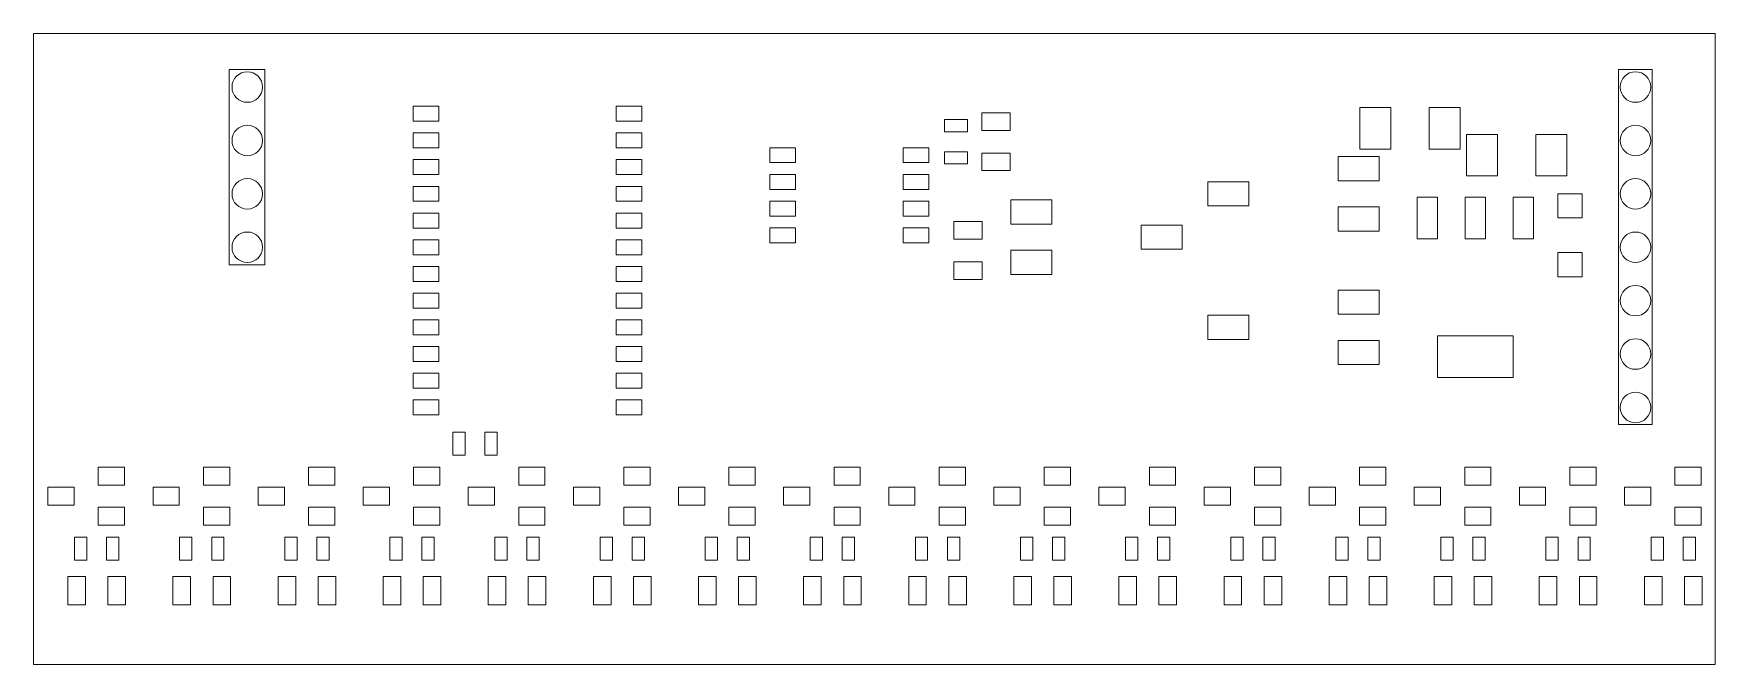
# Model space of a CAD drawing. Header units: millimetres. Extents: x 0 to 80, y -30 to 0.
import ezdxf

# ---------------------------------------------------------------- set-up
doc = ezdxf.new("R2010")
doc.units = ezdxf.units.MM
doc.layers.add('cut', color=1, linetype='Continuous', lineweight=0)
doc.layers.add('PCB', color=5, linetype='Continuous', lineweight=0)

msp = doc.modelspace()

# ---------------------------------------------------------------- linework, layer by layer
at = {"layer": 'cut'}
for points in [[(9.3, -1.7), (11, -1.7), (11, -11), (9.3, -11)], [(75.4, -1.7), (77, -1.7), (77, -18.6), (75.4, -18.6)]]:
    msp.add_lwpolyline(points, close=True, dxfattribs=at)
at = {"layer": 'PCB'}
for p, q in [((-0.003, -30.003), (-0.003, 0)), ((0, 0), (80.001, 0)), ((79.999, -30.003), (79.999, 0)), ((10.886, -2.541), (10.886, -2.541)), ((76.928, -2.541), (76.928, -2.541)), ((18.06, -4.166), (18.06, -3.454)), ((18.06, -3.454), (19.279, -3.454)), ((19.279, -3.454), (19.279, -4.166)), ((27.712, -4.166), (27.712, -3.454)), ((27.712, -3.454), (28.931, -3.454)), ((28.931, -3.454), (28.931, -4.166)), ((45.111, -3.775), (46.458, -3.775)), ((45.111, -4.613), (45.111, -3.775)), ((46.458, -3.775), (46.458, -4.613)), ((63.082, -5.502), (63.082, -3.521)), ((63.082, -3.521), (64.555, -3.521)), ((64.555, -3.521), (64.555, -5.502)), ((66.384, -5.502), (66.384, -3.521)), ((66.384, -3.521), (67.857, -3.521)), ((67.857, -3.521), (67.857, -5.502)), ((19.279, -4.166), (18.06, -4.166)), ((18.06, -5.436), (18.06, -4.724)), ((18.06, -4.724), (19.279, -4.724)), ((19.279, -4.724), (19.279, -5.436)), ((28.931, -4.166), (27.712, -4.166)), ((27.712, -5.436), (27.712, -4.724)), ((27.712, -4.724), (28.931, -4.724)), ((28.931, -4.724), (28.931, -5.436)), ((43.333, -4.092), (44.425, -4.092)), ((43.333, -4.676), (43.333, -4.092)), ((44.425, -4.676), (43.333, -4.676)), ((44.425, -4.092), (44.425, -4.676)), ((46.458, -4.613), (45.111, -4.613)), ((68.162, -6.772), (68.162, -4.791)), ((68.162, -4.791), (69.635, -4.791)), ((69.635, -4.791), (69.635, -6.772)), ((71.464, -6.772), (71.464, -4.791)), ((71.464, -4.791), (72.938, -4.791)), ((72.938, -4.791), (72.938, -6.772)), ((10.886, -5.082), (10.886, -5.082)), ((19.279, -5.436), (18.06, -5.436)), ((28.931, -5.436), (27.712, -5.436)), ((35.015, -5.426), (36.234, -5.426)), ((35.015, -6.137), (35.015, -5.426)), ((36.234, -5.426), (36.234, -6.137)), ((41.365, -5.426), (42.584, -5.426)), ((41.365, -6.137), (41.365, -5.426)), ((42.584, -5.426), (42.584, -6.137)), ((64.555, -5.502), (63.082, -5.502)), ((67.857, -5.502), (66.384, -5.502)), ((76.928, -5.082), (76.928, -5.082)), ((18.06, -6.706), (18.06, -5.995)), ((18.06, -5.995), (19.279, -5.995)), ((19.279, -5.995), (19.279, -6.706)), ((27.712, -6.706), (27.712, -5.995)), ((27.712, -5.995), (28.931, -5.995)), ((28.931, -5.995), (28.931, -6.706)), ((36.234, -6.137), (35.015, -6.137)), ((42.584, -6.137), (41.365, -6.137)), ((43.333, -5.616), (44.425, -5.616)), ((43.333, -6.2), (43.333, -5.616)), ((44.425, -6.2), (43.333, -6.2)), ((44.425, -5.616), (44.425, -6.2)), ((45.111, -5.68), (46.458, -5.68)), ((45.111, -6.518), (45.111, -5.68)), ((46.458, -5.68), (46.458, -6.518)), ((62.056, -6.995), (62.056, -5.847)), ((62.056, -5.847), (64.004, -5.847)), ((64.004, -5.847), (64.004, -6.995)), ((19.279, -6.706), (18.06, -6.706)), ((28.931, -6.706), (27.712, -6.706)), ((35.015, -6.696), (36.234, -6.696)), ((35.015, -7.407), (35.015, -6.696)), ((36.234, -6.696), (36.234, -7.407)), ((41.365, -6.696), (42.584, -6.696)), ((41.365, -7.407), (41.365, -6.696)), ((42.584, -6.696), (42.584, -7.407)), ((46.458, -6.518), (45.111, -6.518)), ((55.856, -8.194), (55.856, -7.046)), ((55.856, -7.046), (57.804, -7.046)), ((57.804, -7.046), (57.804, -8.194)), ((64.004, -6.995), (62.056, -6.995)), ((69.635, -6.772), (68.162, -6.772)), ((72.938, -6.772), (71.464, -6.772)), ((10.886, -7.622), (10.886, -7.622)), ((18.06, -7.976), (18.06, -7.265)), ((18.06, -7.265), (19.279, -7.265)), ((19.279, -7.976), (18.06, -7.976)), ((19.279, -7.265), (19.279, -7.976)), ((27.712, -7.976), (27.712, -7.265)), ((27.712, -7.265), (28.931, -7.265)), ((28.931, -7.976), (27.712, -7.976)), ((28.931, -7.265), (28.931, -7.976)), ((36.234, -7.407), (35.015, -7.407)), ((35.015, -7.966), (36.234, -7.966)), ((35.015, -8.677), (35.015, -7.966)), ((36.234, -7.966), (36.234, -8.677)), ((42.584, -7.407), (41.365, -7.407)), ((41.365, -7.966), (42.584, -7.966)), ((41.365, -8.677), (41.365, -7.966)), ((42.584, -7.966), (42.584, -8.677)), ((46.483, -7.907), (48.434, -7.907)), ((46.483, -9.058), (46.483, -7.907)), ((48.434, -7.907), (48.434, -9.058)), ((65.813, -9.754), (65.813, -7.773)), ((65.813, -7.773), (66.778, -7.773)), ((66.778, -7.773), (66.778, -9.754)), ((68.099, -9.754), (68.099, -7.773)), ((68.099, -7.773), (69.064, -7.773)), ((69.064, -7.773), (69.064, -9.754)), ((70.385, -9.754), (70.385, -7.773)), ((70.385, -7.773), (71.35, -7.773)), ((71.35, -7.773), (71.35, -9.754)), ((72.513, -8.766), (72.513, -7.618)), ((72.513, -7.618), (73.664, -7.618)), ((73.664, -7.618), (73.664, -8.766)), ((76.928, -7.622), (76.928, -7.622)), ((18.06, -9.246), (18.06, -8.535)), ((18.06, -8.535), (19.279, -8.535)), ((19.279, -8.535), (19.279, -9.246)), ((27.712, -9.246), (27.712, -8.535)), ((27.712, -8.535), (28.931, -8.535)), ((28.931, -8.535), (28.931, -9.246)), ((36.234, -8.677), (35.015, -8.677)), ((42.584, -8.677), (41.365, -8.677)), ((57.804, -8.194), (55.856, -8.194)), ((62.056, -9.393), (62.056, -8.245)), ((62.056, -8.245), (64.004, -8.245)), ((64.004, -8.245), (64.004, -9.393)), ((73.664, -8.766), (72.513, -8.766)), ((19.279, -9.246), (18.06, -9.246)), ((28.931, -9.246), (27.712, -9.246)), ((35.015, -9.236), (36.234, -9.236)), ((35.015, -9.947), (35.015, -9.236)), ((36.234, -9.236), (36.234, -9.947)), ((41.365, -9.236), (42.584, -9.236)), ((41.365, -9.947), (41.365, -9.236)), ((42.584, -9.236), (42.584, -9.947)), ((43.775, -9.784), (43.775, -8.944)), ((43.775, -8.944), (45.121, -8.944)), ((45.121, -8.944), (45.121, -9.784)), ((48.434, -9.058), (46.483, -9.058)), ((52.683, -9.106), (54.634, -9.106)), ((52.683, -10.257), (52.683, -9.106)), ((54.634, -9.106), (54.634, -10.257)), ((64.004, -9.393), (62.056, -9.393)), ((10.886, -10.162), (10.886, -10.162)), ((18.06, -10.516), (18.06, -9.805)), ((18.06, -9.805), (19.279, -9.805)), ((19.279, -9.805), (19.279, -10.516)), ((27.712, -10.516), (27.712, -9.805)), ((27.712, -9.805), (28.931, -9.805)), ((28.931, -9.805), (28.931, -10.516)), ((36.234, -9.947), (35.015, -9.947)), ((42.584, -9.947), (41.365, -9.947)), ((45.121, -9.784), (43.775, -9.784)), ((46.483, -10.305), (48.434, -10.305)), ((46.483, -11.456), (46.483, -10.305)), ((48.434, -10.305), (48.434, -11.456)), ((54.634, -10.257), (52.683, -10.257)), ((66.778, -9.754), (65.813, -9.754)), ((69.064, -9.754), (68.099, -9.754)), ((71.35, -9.754), (70.385, -9.754)), ((76.928, -10.162), (76.928, -10.162)), ((19.279, -10.516), (18.06, -10.516)), ((18.06, -11.786), (18.06, -11.075)), ((18.06, -11.075), (19.279, -11.075)), ((19.279, -11.075), (19.279, -11.786)), ((28.931, -10.516), (27.712, -10.516)), ((27.712, -11.786), (27.712, -11.075)), ((27.712, -11.075), (28.931, -11.075)), ((28.931, -11.075), (28.931, -11.786)), ((43.775, -11.689), (43.775, -10.849)), ((43.775, -10.849), (45.121, -10.849)), ((45.121, -10.849), (45.121, -11.689)), ((72.513, -11.567), (72.513, -10.417)), ((72.513, -10.417), (73.664, -10.417)), ((73.664, -10.417), (73.664, -11.567)), ((19.279, -11.786), (18.06, -11.786)), ((28.931, -11.786), (27.712, -11.786)), ((45.121, -11.689), (43.775, -11.689)), ((48.434, -11.456), (46.483, -11.456)), ((73.664, -11.567), (72.513, -11.567)), ((18.06, -13.056), (18.06, -12.345)), ((18.06, -12.345), (19.279, -12.345)), ((19.279, -12.345), (19.279, -13.056)), ((27.712, -13.056), (27.712, -12.345)), ((27.712, -12.345), (28.931, -12.345)), ((28.931, -12.345), (28.931, -13.056)), ((62.056, -13.345), (62.056, -12.197)), ((62.056, -12.197), (64.004, -12.197)), ((64.004, -12.197), (64.004, -13.345)), ((76.928, -12.702), (76.928, -12.702)), ((19.279, -13.056), (18.06, -13.056)), ((28.931, -13.056), (27.712, -13.056)), ((55.856, -14.544), (55.856, -13.396)), ((55.856, -13.396), (57.804, -13.396)), ((57.804, -13.396), (57.804, -14.544)), ((64.004, -13.345), (62.056, -13.345)), ((18.06, -14.326), (18.06, -13.615)), ((18.06, -13.615), (19.279, -13.615)), ((19.279, -14.326), (18.06, -14.326)), ((19.279, -13.615), (19.279, -14.326)), ((27.712, -14.326), (27.712, -13.615)), ((27.712, -13.615), (28.931, -13.615)), ((28.931, -14.326), (27.712, -14.326)), ((28.931, -13.615), (28.931, -14.326)), ((66.778, -16.358), (66.778, -14.377)), ((66.778, -14.377), (70.385, -14.377)), ((70.385, -14.377), (70.385, -16.358)), ((18.06, -15.596), (18.06, -14.885)), ((18.06, -14.885), (19.279, -14.885)), ((19.279, -14.885), (19.279, -15.596)), ((27.712, -15.596), (27.712, -14.885)), ((27.712, -14.885), (28.931, -14.885)), ((28.931, -14.885), (28.931, -15.596)), ((57.804, -14.544), (55.856, -14.544)), ((62.056, -15.743), (62.056, -14.595)), ((62.056, -14.595), (64.004, -14.595)), ((64.004, -14.595), (64.004, -15.743)), ((19.279, -15.596), (18.06, -15.596)), ((28.931, -15.596), (27.712, -15.596)), ((64.004, -15.743), (62.056, -15.743)), ((76.928, -15.242), (76.928, -15.242)), ((18.06, -16.866), (18.06, -16.155)), ((18.06, -16.155), (19.279, -16.155)), ((19.279, -16.155), (19.279, -16.866)), ((27.712, -16.866), (27.712, -16.155)), ((27.712, -16.155), (28.931, -16.155)), ((28.931, -16.155), (28.931, -16.866)), ((70.385, -16.358), (66.778, -16.358)), ((19.279, -16.866), (18.06, -16.866)), ((18.06, -18.136), (18.06, -17.425)), ((18.06, -17.425), (19.279, -17.425)), ((19.279, -17.425), (19.279, -18.136)), ((28.931, -16.866), (27.712, -16.866)), ((27.712, -18.136), (27.712, -17.425)), ((27.712, -17.425), (28.931, -17.425)), ((28.931, -17.425), (28.931, -18.136)), ((19.279, -18.136), (18.06, -18.136)), ((28.931, -18.136), (27.712, -18.136)), ((76.928, -17.782), (76.928, -17.782)), ((19.944, -20.049), (19.944, -18.954)), ((19.944, -18.954), (20.529, -18.954)), ((20.529, -18.954), (20.529, -20.049)), ((21.468, -20.049), (21.468, -18.954)), ((21.468, -18.954), (22.053, -18.954)), ((22.053, -18.954), (22.053, -20.049)), ((3.073, -21.474), (3.073, -20.625)), ((3.073, -20.625), (4.323, -20.625)), ((4.323, -20.625), (4.323, -21.474)), ((8.075, -21.474), (8.075, -20.625)), ((8.075, -20.625), (9.325, -20.625)), ((9.325, -20.625), (9.325, -21.474)), ((13.074, -21.474), (13.074, -20.625)), ((13.074, -20.625), (14.323, -20.625)), ((14.323, -20.625), (14.323, -21.474)), ((18.075, -21.474), (18.075, -20.625)), ((18.075, -20.625), (19.325, -20.625)), ((19.325, -20.625), (19.325, -21.474)), ((20.529, -20.049), (19.944, -20.049)), ((22.053, -20.049), (21.468, -20.049)), ((23.074, -21.474), (23.074, -20.625)), ((23.074, -20.625), (24.324, -20.625)), ((24.324, -20.625), (24.324, -21.474)), ((28.075, -21.474), (28.075, -20.625)), ((28.075, -20.625), (29.325, -20.625)), ((29.325, -20.625), (29.325, -21.474)), ((33.074, -21.474), (33.074, -20.625)), ((33.074, -20.625), (34.324, -20.625)), ((34.324, -20.625), (34.324, -21.474)), ((38.075, -21.474), (38.075, -20.625)), ((38.075, -20.625), (39.325, -20.625)), ((39.325, -20.625), (39.325, -21.474)), ((43.074, -21.474), (43.074, -20.625)), ((43.074, -20.625), (44.324, -20.625)), ((44.324, -20.625), (44.324, -21.474)), ((48.076, -21.474), (48.076, -20.625)), ((48.076, -20.625), (49.325, -20.625)), ((49.325, -20.625), (49.325, -21.474)), ((53.074, -21.474), (53.074, -20.625)), ((53.074, -20.625), (54.324, -20.625)), ((54.324, -20.625), (54.324, -21.474)), ((58.076, -21.474), (58.076, -20.625)), ((58.076, -20.625), (59.325, -20.625)), ((59.325, -20.625), (59.325, -21.474)), ((63.075, -21.474), (63.075, -20.625)), ((63.075, -20.625), (64.324, -20.625)), ((64.324, -20.625), (64.324, -21.474)), ((68.076, -21.474), (68.076, -20.625)), ((68.076, -20.625), (69.326, -20.625)), ((69.326, -20.625), (69.326, -21.474)), ((73.075, -21.474), (73.075, -20.625)), ((73.075, -20.625), (74.324, -20.625)), ((74.324, -20.625), (74.324, -21.474)), ((78.076, -21.474), (78.076, -20.625)), ((78.076, -20.625), (79.326, -20.625)), ((79.326, -20.625), (79.326, -21.474)), ((0.676, -22.424), (0.676, -21.575)), ((0.676, -21.575), (1.925, -21.575)), ((1.925, -21.575), (1.925, -22.424)), ((4.323, -21.474), (3.073, -21.474)), ((5.677, -22.424), (5.677, -21.575)), ((5.677, -21.575), (6.927, -21.575)), ((6.927, -21.575), (6.927, -22.424)), ((9.325, -21.474), (8.075, -21.474)), ((10.676, -22.424), (10.676, -21.575)), ((10.676, -21.575), (11.926, -21.575)), ((11.926, -21.575), (11.926, -22.424)), ((14.323, -21.474), (13.074, -21.474)), ((15.677, -22.424), (15.677, -21.575)), ((15.677, -21.575), (16.927, -21.575)), ((16.927, -21.575), (16.927, -22.424)), ((19.325, -21.474), (18.075, -21.474)), ((20.676, -22.424), (20.676, -21.575)), ((20.676, -21.575), (21.926, -21.575)), ((21.926, -21.575), (21.926, -22.424)), ((24.324, -21.474), (23.074, -21.474)), ((25.677, -22.424), (25.677, -21.575)), ((25.677, -21.575), (26.927, -21.575)), ((26.927, -21.575), (26.927, -22.424)), ((29.325, -21.474), (28.075, -21.474)), ((30.676, -22.424), (30.676, -21.575)), ((30.676, -21.575), (31.926, -21.575)), ((31.926, -21.575), (31.926, -22.424)), ((34.324, -21.474), (33.074, -21.474)), ((35.678, -22.424), (35.678, -21.575)), ((35.678, -21.575), (36.927, -21.575)), ((36.927, -21.575), (36.927, -22.424)), ((39.325, -21.474), (38.075, -21.474)), ((40.676, -22.424), (40.676, -21.575)), ((40.676, -21.575), (41.926, -21.575)), ((41.926, -21.575), (41.926, -22.424)), ((44.324, -21.474), (43.074, -21.474)), ((45.678, -22.424), (45.678, -21.575)), ((45.678, -21.575), (46.927, -21.575)), ((46.927, -21.575), (46.927, -22.424)), ((49.325, -21.474), (48.076, -21.474)), ((50.677, -22.424), (50.677, -21.575)), ((50.677, -21.575), (51.926, -21.575)), ((51.926, -21.575), (51.926, -22.424)), ((54.324, -21.474), (53.074, -21.474)), ((55.678, -22.424), (55.678, -21.575)), ((55.678, -21.575), (56.928, -21.575)), ((56.928, -21.575), (56.928, -22.424)), ((59.325, -21.474), (58.076, -21.474)), ((60.677, -22.424), (60.677, -21.575)), ((60.677, -21.575), (61.926, -21.575)), ((61.926, -21.575), (61.926, -22.424)), ((64.324, -21.474), (63.075, -21.474)), ((65.678, -22.424), (65.678, -21.575)), ((65.678, -21.575), (66.928, -21.575)), ((66.928, -21.575), (66.928, -22.424)), ((69.326, -21.474), (68.076, -21.474)), ((70.677, -22.424), (70.677, -21.575)), ((70.677, -21.575), (71.927, -21.575)), ((71.927, -21.575), (71.927, -22.424)), ((74.324, -21.474), (73.075, -21.474)), ((75.678, -22.424), (75.678, -21.575)), ((75.678, -21.575), (76.928, -21.575)), ((76.928, -21.575), (76.928, -22.424)), ((79.326, -21.474), (78.076, -21.474)), ((1.925, -22.424), (0.676, -22.424)), ((3.073, -23.374), (3.073, -22.525)), ((3.073, -22.525), (4.323, -22.525)), ((4.323, -22.525), (4.323, -23.374)), ((6.927, -22.424), (5.677, -22.424)), ((8.075, -23.374), (8.075, -22.525)), ((8.075, -22.525), (9.325, -22.525)), ((9.325, -22.525), (9.325, -23.374)), ((11.926, -22.424), (10.676, -22.424)), ((13.074, -23.374), (13.074, -22.525)), ((13.074, -22.525), (14.323, -22.525)), ((14.323, -22.525), (14.323, -23.374)), ((16.927, -22.424), (15.677, -22.424)), ((18.075, -23.374), (18.075, -22.525)), ((18.075, -22.525), (19.325, -22.525)), ((19.325, -22.525), (19.325, -23.374)), ((21.926, -22.424), (20.676, -22.424)), ((23.074, -23.374), (23.074, -22.525)), ((23.074, -22.525), (24.324, -22.525)), ((24.324, -22.525), (24.324, -23.374)), ((26.927, -22.424), (25.677, -22.424)), ((28.075, -23.374), (28.075, -22.525)), ((28.075, -22.525), (29.325, -22.525)), ((29.325, -22.525), (29.325, -23.374)), ((31.926, -22.424), (30.676, -22.424)), ((33.074, -23.374), (33.074, -22.525)), ((33.074, -22.525), (34.324, -22.525)), ((34.324, -22.525), (34.324, -23.374)), ((36.927, -22.424), (35.678, -22.424)), ((38.075, -23.374), (38.075, -22.525)), ((38.075, -22.525), (39.325, -22.525)), ((39.325, -22.525), (39.325, -23.374)), ((41.926, -22.424), (40.676, -22.424)), ((43.074, -23.374), (43.074, -22.525)), ((43.074, -22.525), (44.324, -22.525)), ((44.324, -22.525), (44.324, -23.374)), ((46.927, -22.424), (45.678, -22.424)), ((48.076, -23.374), (48.076, -22.525)), ((48.076, -22.525), (49.325, -22.525)), ((49.325, -22.525), (49.325, -23.374)), ((51.926, -22.424), (50.677, -22.424)), ((53.074, -23.374), (53.074, -22.525)), ((53.074, -22.525), (54.324, -22.525)), ((54.324, -22.525), (54.324, -23.374)), ((56.928, -22.424), (55.678, -22.424)), ((58.076, -23.374), (58.076, -22.525)), ((58.076, -22.525), (59.325, -22.525)), ((59.325, -22.525), (59.325, -23.374)), ((61.926, -22.424), (60.677, -22.424)), ((63.075, -23.374), (63.075, -22.525)), ((63.075, -22.525), (64.324, -22.525)), ((64.324, -22.525), (64.324, -23.374)), ((66.928, -22.424), (65.678, -22.424)), ((68.076, -23.374), (68.076, -22.525)), ((68.076, -22.525), (69.326, -22.525)), ((69.326, -22.525), (69.326, -23.374)), ((71.927, -22.424), (70.677, -22.424)), ((73.075, -23.374), (73.075, -22.525)), ((73.075, -22.525), (74.324, -22.525)), ((74.324, -22.525), (74.324, -23.374)), ((76.928, -22.424), (75.678, -22.424)), ((78.076, -23.374), (78.076, -22.525)), ((78.076, -22.525), (79.326, -22.525)), ((79.326, -22.525), (79.326, -23.374)), ((1.943, -25.047), (1.943, -23.955)), ((1.943, -23.955), (2.527, -23.955)), ((2.527, -23.955), (2.527, -25.047)), ((4.323, -23.374), (3.073, -23.374)), ((3.467, -25.047), (3.467, -23.955)), ((3.467, -23.955), (4.051, -23.955)), ((4.051, -23.955), (4.051, -25.047)), ((6.944, -25.047), (6.944, -23.955)), ((6.944, -23.955), (7.529, -23.955)), ((7.529, -23.955), (7.529, -25.047)), ((9.325, -23.374), (8.075, -23.374)), ((8.469, -25.047), (8.469, -23.955)), ((8.469, -23.955), (9.053, -23.955)), ((9.053, -23.955), (9.053, -25.047)), ((11.943, -25.047), (11.943, -23.955)), ((11.943, -23.955), (12.528, -23.955)), ((12.528, -23.955), (12.528, -25.047)), ((14.323, -23.374), (13.074, -23.374)), ((13.467, -25.047), (13.467, -23.955)), ((13.467, -23.955), (14.052, -23.955)), ((14.052, -23.955), (14.052, -25.047)), ((16.945, -25.047), (16.945, -23.955)), ((16.945, -23.955), (17.529, -23.955)), ((17.529, -23.955), (17.529, -25.047)), ((19.325, -23.374), (18.075, -23.374)), ((18.469, -25.047), (18.469, -23.955)), ((18.469, -23.955), (19.053, -23.955)), ((19.053, -23.955), (19.053, -25.047)), ((21.943, -25.047), (21.943, -23.955)), ((21.943, -23.955), (22.528, -23.955)), ((22.528, -23.955), (22.528, -25.047)), ((24.324, -23.374), (23.074, -23.374)), ((23.468, -25.047), (23.468, -23.955)), ((23.468, -23.955), (24.052, -23.955)), ((24.052, -23.955), (24.052, -25.047)), ((26.945, -25.047), (26.945, -23.955)), ((26.945, -23.955), (27.529, -23.955)), ((27.529, -23.955), (27.529, -25.047)), ((29.325, -23.374), (28.075, -23.374)), ((28.469, -25.047), (28.469, -23.955)), ((28.469, -23.955), (29.053, -23.955)), ((29.053, -23.955), (29.053, -25.047)), ((31.944, -25.047), (31.944, -23.955)), ((31.944, -23.955), (32.528, -23.955)), ((32.528, -23.955), (32.528, -25.047)), ((34.324, -23.374), (33.074, -23.374)), ((33.468, -25.047), (33.468, -23.955)), ((33.468, -23.955), (34.052, -23.955)), ((34.052, -23.955), (34.052, -25.047)), ((36.945, -25.047), (36.945, -23.955)), ((36.945, -23.955), (37.529, -23.955)), ((37.529, -23.955), (37.529, -25.047)), ((39.325, -23.374), (38.075, -23.374)), ((38.469, -25.047), (38.469, -23.955)), ((38.469, -23.955), (39.053, -23.955)), ((39.053, -23.955), (39.053, -25.047)), ((41.944, -25.047), (41.944, -23.955)), ((41.944, -23.955), (42.528, -23.955)), ((42.528, -23.955), (42.528, -25.047)), ((44.324, -23.374), (43.074, -23.374)), ((43.468, -25.047), (43.468, -23.955)), ((43.468, -23.955), (44.052, -23.955)), ((44.052, -23.955), (44.052, -25.047)), ((46.945, -25.047), (46.945, -23.955)), ((46.945, -23.955), (47.529, -23.955)), ((47.529, -23.955), (47.529, -25.047)), ((49.325, -23.374), (48.076, -23.374)), ((48.469, -25.047), (48.469, -23.955)), ((48.469, -23.955), (49.053, -23.955)), ((49.053, -23.955), (49.053, -25.047)), ((51.944, -25.047), (51.944, -23.955)), ((51.944, -23.955), (52.528, -23.955)), ((52.528, -23.955), (52.528, -25.047)), ((54.324, -23.374), (53.074, -23.374)), ((53.468, -25.047), (53.468, -23.955)), ((53.468, -23.955), (54.052, -23.955)), ((54.052, -23.955), (54.052, -25.047)), ((56.945, -25.047), (56.945, -23.955)), ((56.945, -23.955), (57.53, -23.955)), ((57.53, -23.955), (57.53, -25.047)), ((59.325, -23.374), (58.076, -23.374)), ((58.469, -25.047), (58.469, -23.955)), ((58.469, -23.955), (59.054, -23.955)), ((59.054, -23.955), (59.054, -25.047)), ((61.944, -25.047), (61.944, -23.955)), ((61.944, -23.955), (62.528, -23.955)), ((62.528, -23.955), (62.528, -25.047)), ((64.324, -23.374), (63.075, -23.374)), ((63.468, -25.047), (63.468, -23.955)), ((63.468, -23.955), (64.052, -23.955)), ((64.052, -23.955), (64.052, -25.047)), ((66.946, -25.047), (66.946, -23.955)), ((66.946, -23.955), (67.53, -23.955)), ((67.53, -23.955), (67.53, -25.047)), ((69.326, -23.374), (68.076, -23.374)), ((68.47, -25.047), (68.47, -23.955)), ((68.47, -23.955), (69.054, -23.955)), ((69.054, -23.955), (69.054, -25.047)), ((71.944, -25.047), (71.944, -23.955)), ((71.944, -23.955), (72.529, -23.955)), ((72.529, -23.955), (72.529, -25.047)), ((74.324, -23.374), (73.075, -23.374)), ((73.468, -25.047), (73.468, -23.955)), ((73.468, -23.955), (74.053, -23.955)), ((74.053, -23.955), (74.053, -25.047)), ((76.946, -25.047), (76.946, -23.955)), ((76.946, -23.955), (77.53, -23.955)), ((77.53, -23.955), (77.53, -25.047)), ((79.326, -23.374), (78.076, -23.374)), ((78.47, -25.047), (78.47, -23.955)), ((78.47, -23.955), (79.054, -23.955)), ((79.054, -23.955), (79.054, -25.047)), ((2.527, -25.047), (1.943, -25.047)), ((4.051, -25.047), (3.467, -25.047)), ((7.529, -25.047), (6.944, -25.047)), ((9.053, -25.047), (8.469, -25.047)), ((12.528, -25.047), (11.943, -25.047)), ((14.052, -25.047), (13.467, -25.047)), ((17.529, -25.047), (16.945, -25.047)), ((19.053, -25.047), (18.469, -25.047)), ((22.528, -25.047), (21.943, -25.047)), ((24.052, -25.047), (23.468, -25.047)), ((27.529, -25.047), (26.945, -25.047)), ((29.053, -25.047), (28.469, -25.047)), ((32.528, -25.047), (31.944, -25.047)), ((34.052, -25.047), (33.468, -25.047)), ((37.529, -25.047), (36.945, -25.047)), ((39.053, -25.047), (38.469, -25.047)), ((42.528, -25.047), (41.944, -25.047)), ((44.052, -25.047), (43.468, -25.047)), ((47.529, -25.047), (46.945, -25.047)), ((49.053, -25.047), (48.469, -25.047)), ((52.528, -25.047), (51.944, -25.047)), ((54.052, -25.047), (53.468, -25.047)), ((57.53, -25.047), (56.945, -25.047)), ((59.054, -25.047), (58.469, -25.047)), ((62.528, -25.047), (61.944, -25.047)), ((64.052, -25.047), (63.468, -25.047)), ((67.53, -25.047), (66.946, -25.047)), ((69.054, -25.047), (68.47, -25.047)), ((72.529, -25.047), (71.944, -25.047)), ((74.053, -25.047), (73.468, -25.047)), ((77.53, -25.047), (76.946, -25.047)), ((79.054, -25.047), (78.47, -25.047)), ((1.626, -27.176), (1.626, -25.827)), ((1.626, -25.827), (2.464, -25.827)), ((2.464, -25.827), (2.464, -27.176)), ((3.531, -27.176), (3.531, -25.827)), ((3.531, -25.827), (4.369, -25.827)), ((4.369, -25.827), (4.369, -27.176)), ((6.627, -27.176), (6.627, -25.827)), ((6.627, -25.827), (7.465, -25.827)), ((7.465, -25.827), (7.465, -27.176)), ((8.532, -27.176), (8.532, -25.827)), ((8.532, -25.827), (9.37, -25.827)), ((9.37, -25.827), (9.37, -27.176)), ((11.626, -27.176), (11.626, -25.827)), ((11.626, -25.827), (12.464, -25.827)), ((12.464, -25.827), (12.464, -27.176)), ((13.531, -27.176), (13.531, -25.827)), ((13.531, -25.827), (14.369, -25.827)), ((14.369, -25.827), (14.369, -27.176)), ((16.627, -27.176), (16.627, -25.827)), ((16.627, -25.827), (17.465, -25.827)), ((17.465, -25.827), (17.465, -27.176)), ((18.532, -27.176), (18.532, -25.827)), ((18.532, -25.827), (19.37, -25.827)), ((19.37, -25.827), (19.37, -27.176)), ((21.626, -27.176), (21.626, -25.827)), ((21.626, -25.827), (22.464, -25.827)), ((22.464, -25.827), (22.464, -27.176)), ((23.531, -27.176), (23.531, -25.827)), ((23.531, -25.827), (24.369, -25.827)), ((24.369, -25.827), (24.369, -27.176)), ((26.627, -27.176), (26.627, -25.827)), ((26.627, -25.827), (27.466, -25.827)), ((27.466, -25.827), (27.466, -27.176)), ((28.532, -27.176), (28.532, -25.827)), ((28.532, -25.827), (29.371, -25.827)), ((29.371, -25.827), (29.371, -27.176)), ((31.626, -27.176), (31.626, -25.827)), ((31.626, -25.827), (32.464, -25.827)), ((32.464, -25.827), (32.464, -27.176)), ((33.531, -27.176), (33.531, -25.827)), ((33.531, -25.827), (34.369, -25.827)), ((34.369, -25.827), (34.369, -27.176)), ((36.628, -27.176), (36.628, -25.827)), ((36.628, -25.827), (37.466, -25.827)), ((37.466, -25.827), (37.466, -27.176)), ((38.533, -27.176), (38.533, -25.827)), ((38.533, -25.827), (39.371, -25.827)), ((39.371, -25.827), (39.371, -27.176)), ((41.626, -27.176), (41.626, -25.827)), ((41.626, -25.827), (42.465, -25.827)), ((42.465, -25.827), (42.465, -27.176)), ((43.531, -27.176), (43.531, -25.827)), ((43.531, -25.827), (44.37, -25.827)), ((44.37, -25.827), (44.37, -27.176)), ((46.628, -27.176), (46.628, -25.827)), ((46.628, -25.827), (47.466, -25.827)), ((47.466, -25.827), (47.466, -27.176)), ((48.533, -27.176), (48.533, -25.827)), ((48.533, -25.827), (49.371, -25.827)), ((49.371, -25.827), (49.371, -27.176)), ((51.627, -27.176), (51.627, -25.827)), ((51.627, -25.827), (52.465, -25.827)), ((52.465, -25.827), (52.465, -27.176)), ((53.532, -27.176), (53.532, -25.827)), ((53.532, -25.827), (54.37, -25.827)), ((54.37, -25.827), (54.37, -27.176)), ((56.628, -27.176), (56.628, -25.827)), ((56.628, -25.827), (57.466, -25.827)), ((57.466, -25.827), (57.466, -27.176)), ((58.533, -27.176), (58.533, -25.827)), ((58.533, -25.827), (59.371, -25.827)), ((59.371, -25.827), (59.371, -27.176)), ((61.627, -27.176), (61.627, -25.827)), ((61.627, -25.827), (62.465, -25.827)), ((62.465, -25.827), (62.465, -27.176)), ((63.532, -27.176), (63.532, -25.827)), ((63.532, -25.827), (64.37, -25.827)), ((64.37, -25.827), (64.37, -27.176)), ((66.628, -27.176), (66.628, -25.827)), ((66.628, -25.827), (67.466, -25.827)), ((67.466, -25.827), (67.466, -27.176)), ((68.533, -27.176), (68.533, -25.827)), ((68.533, -25.827), (69.371, -25.827)), ((69.371, -25.827), (69.371, -27.176)), ((71.627, -27.176), (71.627, -25.827)), ((71.627, -25.827), (72.465, -25.827)), ((72.465, -25.827), (72.465, -27.176)), ((73.532, -27.176), (73.532, -25.827)), ((73.532, -25.827), (74.37, -25.827)), ((74.37, -25.827), (74.37, -27.176)), ((76.628, -27.176), (76.628, -25.827)), ((76.628, -25.827), (77.466, -25.827)), ((77.466, -25.827), (77.466, -27.176)), ((78.533, -27.176), (78.533, -25.827)), ((78.533, -25.827), (79.371, -25.827)), ((79.371, -25.827), (79.371, -27.176)), ((2.464, -27.176), (1.626, -27.176)), ((4.369, -27.176), (3.531, -27.176)), ((7.465, -27.176), (6.627, -27.176)), ((9.37, -27.176), (8.532, -27.176)), ((12.464, -27.176), (11.626, -27.176)), ((14.369, -27.176), (13.531, -27.176)), ((17.465, -27.176), (16.627, -27.176)), ((19.37, -27.176), (18.532, -27.176)), ((22.464, -27.176), (21.626, -27.176)), ((24.369, -27.176), (23.531, -27.176)), ((27.466, -27.176), (26.627, -27.176)), ((29.371, -27.176), (28.532, -27.176)), ((32.464, -27.176), (31.626, -27.176)), ((34.369, -27.176), (33.531, -27.176)), ((37.466, -27.176), (36.628, -27.176)), ((39.371, -27.176), (38.533, -27.176)), ((42.465, -27.176), (41.626, -27.176)), ((44.37, -27.176), (43.531, -27.176)), ((47.466, -27.176), (46.628, -27.176)), ((49.371, -27.176), (48.533, -27.176)), ((52.465, -27.176), (51.627, -27.176)), ((54.37, -27.176), (53.532, -27.176)), ((57.466, -27.176), (56.628, -27.176)), ((59.371, -27.176), (58.533, -27.176)), ((62.465, -27.176), (61.627, -27.176)), ((64.37, -27.176), (63.532, -27.176)), ((67.466, -27.176), (66.628, -27.176)), ((69.371, -27.176), (68.533, -27.176)), ((72.465, -27.176), (71.627, -27.176)), ((74.37, -27.176), (73.532, -27.176)), ((77.466, -27.176), (76.628, -27.176)), ((79.371, -27.176), (78.533, -27.176)), ((-0.003, -30.003), (79.999, -30.003))]:
    msp.add_line(p, q, dxfattribs=at)
for centre, start, end in [((10.161, -2.541), 90, 180), ((10.161, -2.541), 0, 90), ((76.202, -2.541), 90, 180), ((76.202, -2.541), 0, 90), ((10.161, -2.541), 179.99999, 269.99999), ((10.161, -2.541), 270.00001, 0.00001), ((76.202, -2.541), 179.99999, 269.99999), ((76.202, -2.541), 270.00001, 0.00001), ((10.161, -5.082), 90, 180), ((10.161, -5.082), 0, 90), ((76.202, -5.082), 90, 180), ((76.202, -5.082), 0, 90), ((10.161, -5.082), 180, 270), ((10.161, -5.082), 270, 360), ((76.202, -5.082), 180, 270), ((76.202, -5.082), 270, 360), ((10.161, -7.622), 90, 180), ((10.161, -7.622), 0, 90), ((76.202, -7.622), 90, 180), ((76.202, -7.622), 0, 90), ((10.161, -7.622), 180, 270), ((10.161, -7.622), 270, 360), ((76.202, -7.622), 180, 270), ((76.202, -7.622), 270, 360), ((10.161, -10.162), 90, 180), ((10.161, -10.162), 0, 90), ((76.202, -10.162), 90, 180), ((76.202, -10.162), 0, 90), ((10.161, -10.162), 180, 270), ((10.161, -10.162), 270, 360), ((76.202, -10.162), 180, 270), ((76.202, -10.162), 270, 360), ((76.202, -12.702), 90, 180), ((76.202, -12.702), 0, 90), ((76.202, -12.702), 180, 270), ((76.202, -12.702), 270, 360), ((76.202, -15.242), 90, 180), ((76.202, -15.242), 0, 90), ((76.202, -15.242), 180, 270), ((76.202, -15.242), 270, 360), ((76.202, -17.782), 90, 180), ((76.202, -17.782), 0, 90), ((76.202, -17.782), 180, 270), ((76.202, -17.782), 270, 360)]:
    msp.add_arc(centre, 0.726, start, end, dxfattribs=at)

doc.saveas('drawing.dxf')
